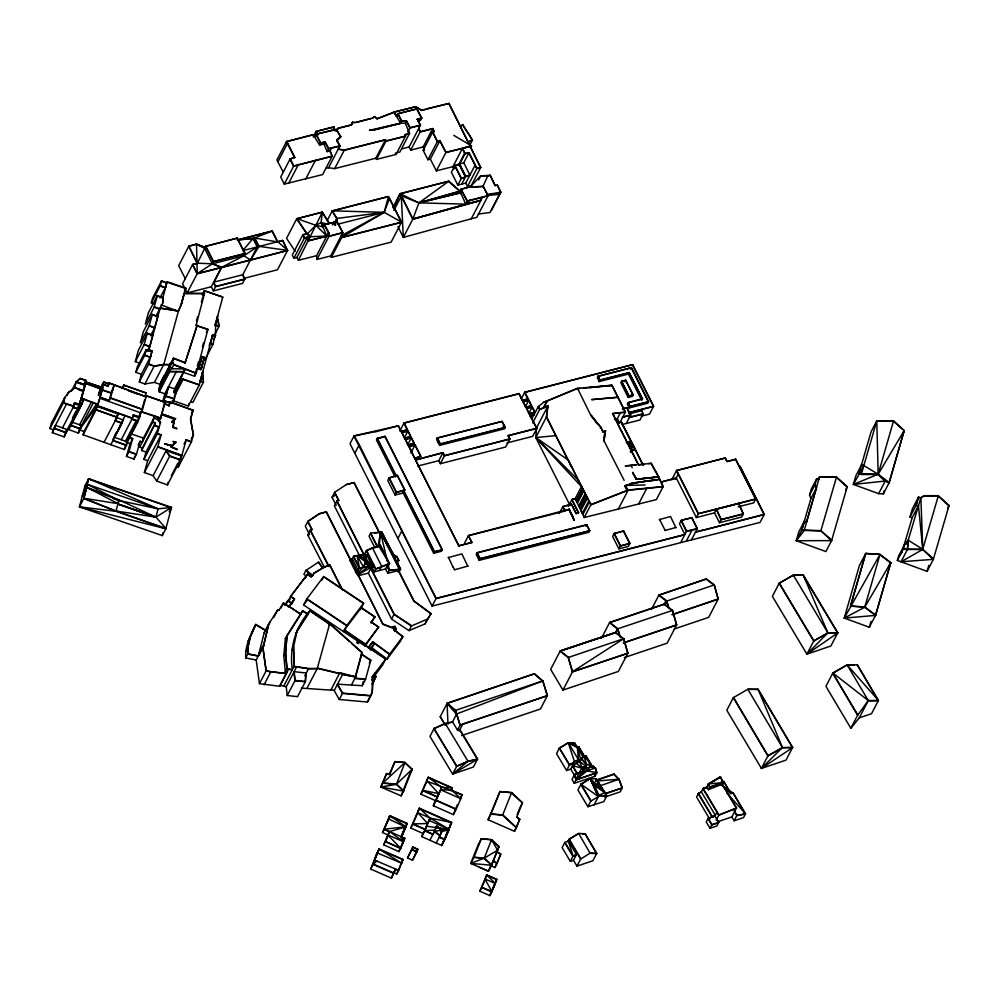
<?xml version="1.0" encoding="UTF-8"?>
<svg xmlns="http://www.w3.org/2000/svg" width="999" height="999" viewBox="0 0 999 999"><rect width="100%" height="100%" fill="white"/><g stroke="black" fill="none" stroke-linecap="round" stroke-linejoin="round"><path stroke-width="1.5" d="M245.717 657.966C244.967 645.953 250.462 634.815 255.781 624.4L265.734 630.319L264.223 632.717L258.928 653.658L259.503 654.008L258.329 655.856L247.877 653.796L245.717 657.966L256.181 659.989L259.465 683.653L279.633 686.276L288.636 669.168L292.32 669.667C289.186 648.176 295.479 626.885 309.927 610.614L328.571 623.189L329.283 624.899L328.833 622.702L328.434 623.451L309.79 610.889L297.065 630.694M247.877 653.796L247.902 647.652L250.237 637.087L255.781 624.4M244.88 278.134L277.497 269.767L287.587 250.374L282.617 240.409L257.205 246.94L243.893 255.694L212.325 263.798L197.39 263.199L192.67 264.41L182.567 283.841L187.175 292.944L197.253 273.576L196.491 244.131L188.861 246.091L178.684 265.647L185.302 278.709M372.215 692.22L372.964 675.786L372.252 677.147L372.202 679.994L374.313 680.469L374.85 677.834L372.252 677.147L373.876 675.262L376.086 676.385L374.288 679.844M337.387 684.452L342.457 693.406L370.666 695.903L372.352 691.945L372.727 678.995L372.065 680.269L374.175 680.744L374.85 677.834M305.544 675.474L305.432 681.555L297.577 696.653L287.225 695.516L295.092 680.406L294.131 671.678L306.293 673.026L305.294 681.83L294.942 680.681L293.993 671.952M595.004 776.223L596.878 772.614L595.504 768.006L574.55 774.525L571.965 779.47L574.25 783.291L595.004 776.223L595.129 773.576M336.626 223.002L336.925 218.431L332.242 210.826L388.436 196.528L401.548 222.128L391.121 242.133L331.368 257.355L330.669 255.956L342.869 232.517L336.788 221.154L333.928 221.903L332.392 224.862M604.445 434.041L603.846 441.083L605.519 430.794L603.059 432.018L600.799 427.522L590.871 415.434L577.522 388.361L543.693 402.235L538.286 406.718L539.672 409.503L547.789 406.206L546.416 417.07L571.828 467.495L546.553 416.808L547.927 405.931L539.81 409.228L532.717 422.877M907.242 549.837L903.333 548.951L904.757 544.293L898.638 556.031L897.364 560.427L927.084 571.353L933.478 559.065L922.776 549.263L908.253 540.234L907.429 549.475L922.639 549.525L933.341 559.34L949.05 505.519L938.348 495.704L924.05 495.654L920.728 497.989L918.343 497.415L915.996 505.457L918.306 506.018M570.142 505.581L535.764 437.525L536.613 427.672L547.927 405.931L543.406 407.779L547.464 400.711L543.693 402.235M285.302 671.927L283.828 655.856L285.339 638.686L287.113 635.264L285.602 652.447L287.063 668.543L285.302 671.927L286.875 672.527L286.226 673.613L266.059 671.003L262.762 647.34L264.073 645.217L263.499 644.879M904.607 544.567L908.253 540.234L907.379 549.562L903.483 548.676L897.364 560.427M379.22 545.829L380.544 532.142L395.092 556.718L394.642 557.954M295.167 251.248L286.551 238.336L296.803 218.631L322.39 212.15L321.029 222.852L323.214 226.611M605.519 430.794L603.983 440.821L624.15 480.382M378.159 545.929L380.544 532.142L393.094 554.882M297.202 630.419L293.519 647.165L293.956 666.545L308.491 668.793L317.145 668.718M263.836 644.38L268.656 624.2L277.809 609.665L278.858 610.277L277.672 609.927M258.928 653.658L263.986 644.118L268.793 623.925M163.049 408.616L161.801 413.761L175.562 418.681L171.778 422.352L173.863 422.889L174.213 422.202L172.315 421.328L171.778 422.352M335.876 222.29L336.788 218.706L332.105 211.101L388.436 196.528L384.215 212.337L341.795 237.325L331.368 257.355M336.014 222.028L336.925 218.431L384.215 212.337L401.548 222.128L341.795 237.325L341.159 235.789L384.215 212.337L389.51 198.252L400.736 221.066M119.031 499.925L155.944 517.132L165.984 528.508L162.288 535.601L79.445 506.855L84.94 485.801L88.636 478.696L171.491 507.417L165.834 528.771L79.445 506.855L83.916 498.251L86.776 487.325L119.031 499.925L117.882 503.933L154.345 516.895M79.445 506.855L115.959 511.288L118.019 503.658L86.776 487.325L82.293 495.941M196.453 321.104L197.59 316.758M201.386 302.272L202.522 297.927M206.468 329.058L196.066 325.437L204.52 293.369L184.291 293.356L183.953 293.993L185.951 288.187L167.208 281.768L166.533 283.054L161.451 281.094M169.206 511.813L171.491 507.417L158.117 508.841L155.807 517.407M162.288 535.601L163.062 532.592M49.95 428.571L63.424 402.684L64.823 397.402L51.498 423.002L49.95 428.571L53.172 429.732L66.683 403.771M82.255 403.658L79.52 404.408L74.675 402.784L73.639 406.431L63.287 402.959L64.685 397.677L68.569 392.432L74.913 387.525L83.479 390.659L79.833 402.822L80.807 399.675M155.07 327.023L158.192 315.534L157.567 316.745L152.198 314.648M203.284 295.017L204.458 290.634L222.752 297.078L215.472 324.151M202.185 356.568L198.589 368.831L200.849 369.63L204.445 357.38L202.185 356.568L199.138 367.757L201.398 368.569L204.296 357.654L202.048 356.843M213.274 339.847L215.472 335.627L212.725 334.727L210.152 343.519L212.899 344.405L205.07 359.453M215.534 333.117L219.168 326.124L215.147 324.787L217.77 315.759M85.864 489.073L88.636 478.696L158.117 508.841L118.756 500.474L117.807 504.07L155.944 517.132L171.491 507.417M135.327 361.638L138.312 350.412L147.29 333.167L152.71 335.264L149.725 346.466L144.318 344.368L135.327 361.638L139.46 363.087M151.336 302.872L152.61 298.077L161.601 280.819L166.671 282.779L165.372 287.612L160.302 285.652L151.336 302.872L153.921 303.771M150.749 356.268L141.371 374.288L135.814 372.34L137.25 366.958L146.241 349.687L151.711 351.773L152.173 350.899L149.088 349.8L148.514 350.886M147.29 333.167L144.181 344.643L149.588 346.74M152.335 314.373L143.357 331.643L140.372 342.857L149.338 325.624L154.708 327.709L157.705 316.471L152.335 314.373L149.201 325.886L154.57 327.984M162.775 302.984L162.7 297.702L157.318 295.604L154.183 307.118L159.565 309.215M146.091 349.962L144.668 355.332L150.137 357.43M135.814 372.34L144.805 355.07L146.241 349.687M173.214 359.315L160.152 384.403L154.433 382.405L144.917 383.966L139.311 382.005L141.371 374.288M159.74 308.816L154.321 306.855L145.342 324.101L148.327 312.874L157.318 295.604M158.042 315.809L160.19 307.992L178.446 311.026L181.381 304.295L184.291 293.356M167.208 281.768L163.074 296.978L163.149 302.26M151.711 351.773L150.287 357.155L144.805 355.07M152.173 350.899L148.551 364.26L154.146 366.246L163.649 364.71L170.379 364.772M181.231 304.57L184.153 293.631L204.37 293.644M158.679 389.96L169.143 369.842L170.255 369.855L159.628 390.284L158.679 389.96L160.152 384.403M176.448 371.478L164.835 393.781L159.216 391.808L159.628 390.284M197.078 325.449L184.952 363.274L185.277 362.649L173.526 358.142L172.402 362.1L173.751 364.797L196.129 373.389L207.954 329.295L196.066 325.437M162.737 401.66L164.835 393.781M168.294 387.125L165.846 396.328L174.338 398.951L175.961 393.144L173.701 392.445L174.675 388.773L183.641 371.566L169.842 371.416L159.216 391.808M163.087 401.648L165.996 396.066L168.444 386.863L174.675 388.773M181.893 374.925L180.919 378.596L199.251 385.065L210.614 342.632L209.103 345.529M173.701 392.445L185.377 368.931L171.678 368.781L169.992 366.745L169.006 370.117L170.117 370.13M183.579 372.377L194.63 376.273L196.578 368.968M197.352 366.046L198.526 361.675M202.41 347.065L203.571 342.694M172.19 400.362L188.336 406.031L188.961 403.683M200.849 369.63L204.445 357.38M108.129 385.851L108.729 383.716L103.871 381.955C101.374 382.992 95.042 407.242 100.499 388.324L85.677 383.229L84.615 385.264L77.422 382.742M161.601 280.819L160.165 285.926L165.235 287.887M181.131 304.77L184.091 293.731M210.464 342.907L212.725 334.727M328.833 622.702L362.187 652.559L355.532 677.085L342.557 674.525L339.66 672.951M803.109 525.299L810.888 498.651L809.552 495.142L811.25 489.248L816.795 478.621L818.893 479.095L804.158 530.619L796.278 540.734L825.886 551.585L831.742 540.334L821.003 530.644L801.835 530.057L796.278 540.734L831.605 540.609L847.239 486.713L836.513 477.035L819.492 476.998L817.981 479.92M301.311 688.111L330.894 690.134L331.081 689.435L334.215 690.559L339.273 699.5L367.47 702.035L370.804 695.629L342.595 693.131L337.537 684.178L362.225 685.701L363.399 681.343M362.225 685.701L365.696 679.02L354.945 678.209L361.463 653.958L370.791 660.177L365.559 679.283L354.807 678.471M78.796 389.847L83.154 391.271L85.002 384.528L76.274 381.68L74.438 388.424M170.255 369.855L169.693 371.69L183.504 371.828L185.377 368.931M79.97 402.547L85.677 383.229L100.287 388.723M99.126 399.65L97.49 405.644L132.492 418.144L121.254 439.722M115.896 418.494L115.31 420.616L122.09 423.039L110.814 444.705M100.325 396.653L99.538 398.151L140.734 412.862L139.585 417.045L133.391 414.835L132.343 418.419L97.353 405.919M140.584 413.136L139.448 417.307L133.254 415.097M160.976 435.114L157.28 433.791L160.539 422.24L157.929 418.731L160.027 419.48L160.714 418.144L154.895 416.071L143.431 438.111L142.382 441.933L140.135 441.296L138.137 445.142M74.675 402.784L73.277 407.117L78.084 408.828L66.434 431.206M117.87 414.198L116.983 417.407L96.054 409.927L97.078 406.443L118.007 413.936L117.12 417.132L104.033 442.282M133.391 414.835L132.068 418.956L138.262 421.153L125.175 446.291M159.428 426.236L145.979 452.072L141.671 450.537L155.432 422.952L152.772 421.99L139.685 447.102L142.358 448.064L155.432 422.952M160.027 419.48L162.075 413.261M161.114 434.84L147.652 460.701L143.956 459.378L157.417 433.516L161.114 434.84L157.705 446.928L181.806 455.581L186.251 439.772L191.521 441.67L178.084 467.495L178.846 464.747M177.422 449.375L171.066 447.053L171.603 445.479L175.911 442.17L173.214 441.508L175.762 442.432L171.154 446.89L177.285 449.65L171.291 446.615L175.911 442.17M163.599 400.661L169.693 403.022L170.28 401.91L193.119 410.152L190.622 418.893L193.419 434.815L191.383 441.945L186.101 440.047M291.895 650.287L293.656 646.89L294.093 666.271L308.641 668.518L317.282 668.443L329.458 624.562M52.36 432.679L55.457 425.362L67.27 429.607L64.186 436.913L52.36 432.679L53.172 429.732M64.186 436.913L64.997 433.966M86.051 381.918L81.419 398.514L98.014 404.645L102.822 387.712L86.051 381.918L84.503 384.89M65.984 430.419L68.731 429.62L78.384 433.079L78.983 430.931M112.924 440.646L126.398 445.467L127.447 441.933L113.973 437.112L113.062 440.372L126.536 445.204L124.288 449.525L83.117 434.777L84.016 431.543L98.152 404.383L81.556 398.239M102.835 385.439L103.871 381.955M124.288 449.525L124.875 447.377M126.498 456.406L129.058 451.498L136.513 454.22L133.978 459.09L126.498 456.406L130.045 443.656L132.68 438.573L129.008 437.062M133.978 459.09L134.765 456.256M141.671 450.537L142.358 448.064M143.956 459.378L145.979 452.072M166.034 450.849L169.655 456.193L180.407 460.015L181.568 456.043L166.171 450.586L169.805 455.919L180.557 459.74L167.445 484.915L156.706 481.068L153.109 475.686L144.368 472.552L147.652 460.701M145.23 396.69L145.879 395.454L165.11 402.31L160.577 418.419L141.271 411.825M174.213 422.202L172.827 426.973L176.698 428.733L172.615 427.372L173.863 422.889M167.445 484.915L168.132 482.43M193.282 435.089L190.484 419.168L192.969 410.414M84.828 384.253L85.839 380.619L80.057 378.596L75.849 382.505M84.615 385.264L85.989 380.357L80.195 378.321L75.986 382.23M123.027 387.787L123.864 385.015L146.079 392.957L145.03 396.728M55.307 425.636L54.47 428.608L66.296 432.867L67.133 429.882M132.68 438.573L128.921 451.76L136.376 454.495L140.135 441.296M102.185 388.399L103.384 384.403L108.229 386.151L103.234 384.677M108.092 386.426L109.178 382.842L146.129 396.803L142.42 409.602L110.39 398.126L114.098 385.327L111.064 392.782M164.073 404.845L163.361 407.33L164.111 405.894M170.28 401.91L169.143 405.631L164.298 403.883L165.11 402.31M816.658 478.883L818.755 479.358L819.492 476.998M801.835 530.057L804.37 521.266L806.63 521.803L804.232 521.54L801.697 530.332L820.853 530.919L831.605 540.609M816.795 478.621L814.959 484.752L816.433 487.987L806.48 522.077M904.083 430.806L889.073 482.842L885.214 481.056L853.383 484.415L855.881 475.761L861.475 465.022L863.885 465.596L878.171 474.238L889.222 482.567L883.341 493.868L878.658 493.668L853.383 484.415L863.885 465.596L861.313 474.25L858.84 473.963L871.078 431.818L876.797 420.841L893.568 420.841L904.22 430.544L889.222 482.567L885.364 480.781L878.171 474.238L858.978 473.688M861.338 465.284L863.748 465.871L876.797 420.841L878.171 474.238L853.383 484.415M844.267 618.081L859.402 565.559L865.771 553.346L880.007 554.42L890.796 562.599L875.636 615.159L869.33 627.26L844.267 618.081L880.007 554.42L864.709 607.255L844.267 618.081L875.499 615.421L890.658 562.874L881.068 555.606M865.771 553.346L850.611 605.894L864.847 606.98L875.636 615.159M883.341 493.868L884.19 490.896M869.33 627.26L871.016 621.428M796.278 540.734L798.825 531.918L804.37 521.266M920.866 497.727L918.443 505.744L912.187 517.757L910.014 516.958L912.337 508.928L918.481 497.14L920.866 497.727L922.776 549.263L907.567 549.2L901.023 561.775L922.639 549.525L938.348 495.704L923.9 495.916L920.728 497.989M910.014 516.958L916.145 505.182L918.481 497.14M927.084 571.353L928.808 565.409M902.859 549.35L912.187 517.757M908.116 540.509L918.443 505.744L916.145 505.182M440.609 790.097L441.533 787.324L428.184 777.185L420.891 794.193L435.402 800.599L439.398 792.919M461.925 794.904L451.498 790.284L452.31 787.849L428.184 777.185L426.885 781.168L462.075 794.63L460.801 798.688L451.635 790.009L440.746 789.834L438.786 793.618L422.889 790.346L420.891 794.193M197.215 325.174L185.14 362.924L173.389 358.416M389.448 831.817L384.116 829.445L389.847 815.671L405.994 826.81L389.585 831.555L387.837 834.902L382.517 832.517L389.71 815.946L406.955 823.688L401.398 837.075L404.67 838.523M407.093 823.426L405.856 827.085L388.761 819.043L389.847 815.671L407.093 823.426L405.157 827.147M419.155 808.453L417.682 812.936L419.305 808.179L451.598 822.464L441.795 845.504L421.715 836.6L426.735 826.235L449.3 829.432L441.795 845.504L444.705 838.261M420.567 809.078L451.461 822.739L444.805 839.722L439.235 837.262L442.682 829.407L449.3 829.432L430.045 818.044L417.819 812.674L412.799 824.163L425.025 829.532M412.812 846.977L411.863 849.687L416.845 851.947L417.794 849.237L412.812 846.977L407.542 857.966L412.55 860.201L416.983 851.672L412 849.412L407.542 857.966M429.071 820.816L430.045 818.044L451.598 822.464L449.8 825.923M422.977 833.453L410.776 828.046L419.305 808.179L430.045 818.044L424.712 830.856L432.917 834.477M374.625 860.139L379.058 848.988L402.972 859.402L398.514 870.616L395.379 869.255L393.893 873.438L373.114 864.372L377.172 852.622L370.679 869.055L391.446 878.158L395.517 868.993L374.625 860.139L379.058 848.988L401.66 863.236L402.834 859.677L378.921 849.25L377.61 853.059L401.66 863.236M495.167 883.778L496.765 879.307L486.763 874.912L479.807 891.17L489.81 895.566L491.87 891.608L485.164 879.382L486.763 874.912L495.317 883.503L491.72 891.882L481.705 887.499L485.302 879.108L495.317 883.503L489.81 895.566L496.765 879.307M373.114 864.372L374.762 859.864M387.837 834.902L383.766 844.829L398.938 851.648L403.546 841.745L389.585 831.555L404.807 838.261L400.562 848.513L385.402 841.67L389.585 831.555L384.265 829.17L382.517 832.517M160.052 308.266L178.446 311.026L163.786 364.435L154.433 382.405M577.172 773.288L572.564 765.646L579.77 761.4L585.601 766.158L583.603 771.528L574.4 774.799L575.961 780.007L596.74 772.889L595.367 768.268L592.744 765.996L595.367 768.268M469.717 200.349L468.044 203.559L412.887 219.018L418.906 202.859L448.863 181.206L460.015 191.109L465.709 204.146L480.919 200.287L412.887 219.018L403.321 237.4L397.939 226.511M403.396 842.02L401.398 837.075L404.62 828.571M389.048 774.887L394.905 761.613L405.02 762.487L412.2 769.23L403.571 791.121L380.781 787L382.904 782.929L396.528 784.103L403.721 790.846L401.099 795.878L380.781 787L386.563 773.601L390.085 773.9L386.426 773.875M386.563 773.601L382.754 783.204L396.391 784.377L403.571 791.121M389.935 774.175L394.905 761.613M380.781 787L396.391 784.377L405.02 762.487L382.904 782.929M401.099 795.878L402.797 791.545M403.933 788.673L409.578 774.262M394.018 208.828L399.912 193.906L448.863 181.206L400.062 193.631L392.769 207.642M391.446 878.158L393.618 872.639L396.74 874.013L398.651 870.354L395.517 868.993L394.205 871.515M396.74 874.013L402.972 859.402M519.58 819.567L516.82 817.007L522.514 802.672L511.6 792.607L499.962 791.533L488.086 819.729L514.51 831.318L516.458 827.559L502.772 814.934L491.146 813.848L488.086 819.729M491.558 839.697L484.253 858.141L491.745 864.947L488.486 871.215L470.754 863.423L478.084 844.967L481.343 838.698L491.558 839.697L499.05 846.515L491.595 865.221L470.754 863.423L474.026 857.142L484.253 858.141L497.577 850.224L491.558 839.697L481.193 838.973M499.962 791.533L490.996 814.123L502.622 815.196L516.321 827.821L519.73 819.292L516.82 817.007M481.343 838.698L473.888 857.417L484.115 858.416L491.595 865.221M494.917 867.544L500.786 854.083L496.84 851.635L493.206 860.813L497.152 863.261L494.917 867.544L490.671 865.683L488.486 871.215L479.508 867.269M500.786 854.083L497.002 863.536L493.069 861.088M517.232 814.535L519.455 808.903M514.51 831.318L519.73 819.292M433.341 805.756L436.213 800.236L456.268 809.09L453.384 814.622L433.341 805.756L435.402 800.599M453.384 814.622L457.417 804.557M441.233 829.207L436.713 825.936L434.378 831.668L440.022 835.751L442.357 830.019L434.515 831.393L429.92 840.234M445.804 835.539L447.54 831.218M412.55 860.201L417.794 849.237M403.159 832.017L404.657 828.358L400.849 837.587M398.938 851.648L402.522 842.919M400.924 837.412L402.647 833.228M367.47 702.035L372.352 691.945M441.795 845.504L451.461 822.739M489.81 895.566L496.628 879.582L486.613 875.186M338.162 128.396L351.386 125.05L352.485 122.515L354.832 122.69L372.627 118.007L374.675 116.571L377.123 118.656L394.031 112.45L400.674 123.177L405.369 123.327L406.568 121.029L401.798 121.004L397.914 113.624L416.945 108.866L421.765 117.994L420.554 120.305L417.582 121.079M351.386 125.05L352.635 122.253L354.982 122.415M181.381 304.295L178.309 311.301L161.026 304.895L161.663 305.12M430.045 818.044L425.162 829.257L412.937 823.9L410.776 828.046M383.766 844.829L388.299 835.114L403.546 841.745M450.861 790.634L452.31 787.849L441.533 787.324L437.4 796.765L422.889 790.346M351.611 560.164L353.609 556.318L366.908 555.269L365.409 558.691L365.921 560.476L371.678 566.758L368.369 573.126L357.954 575.786M384.116 829.445L388.611 819.317M401.398 837.075L405.994 826.81L384.265 829.17M482.842 186.713L487.937 175.574L490.147 175.2L495.117 185.652L490.147 175.2M163.786 376.186L160.464 383.229L173.526 358.142M282.617 240.409L287.45 250.649L197.115 273.851L192.532 264.685L197.253 263.474L205.769 246.179L237.325 238.099L245.08 253.421L243.893 255.694L221.828 267.27L214.123 282.068M329.345 223.376L322.39 212.15L298.389 260.314L296.94 257.455L307.542 237.088M192.67 264.41L197.253 273.576L287.587 250.374L277.697 241.621L272.315 231.031L237.35 239.985L252.972 238.561L257.205 246.94L242.57 275.175M415.646 459.852L442.882 452.822L444.418 455.831L509.727 439.16L508.179 435.552L536.913 428.221L529.994 415.721L534.477 414.423M66.983 395.467L68.569 392.432M71.279 391.296L76.274 381.68M68.419 392.694L74.913 387.525M84.403 383.391L85.989 380.357M62.475 427.884L73.789 406.156L63.424 402.684M84.391 386.775L85.027 385.527M83.154 391.271L83.791 390.047M81.556 397.49L81.98 396.665M72.452 417.994L76.036 411.101M77.273 408.741L79.52 404.408M75.337 415.422L78.846 408.703M80.17 406.156L83.841 399.088M71.304 424.175L82.53 402.609M68.731 429.62L82.293 403.509M79.57 424.8L91.483 401.935M93.431 402.659L79.283 429.845L84.016 431.543M101.136 388.723L103.384 384.403M78.384 433.079L80.644 428.746L70.991 425.287L71.891 422.04L81.543 425.512L80.494 429.021L70.854 425.549M102.822 387.712L85.902 382.192M102.46 388.998L101.948 389.985L111.126 393.181M96.653 403.858L79.283 429.845L98.014 404.645M109.178 382.842L108.579 383.978L103.734 382.23M83.117 434.777L96.191 409.652L117.12 417.132M160.065 297.814L165.921 286.563M110.727 393.968L112.75 390.06M108.679 401.423L110.539 397.852L142.57 409.328L139.161 415.884M168.506 282.605L171.528 283.454M155.794 316.458L163.287 301.985L163.224 296.703L162.562 297.964L157.18 295.879M197.253 263.474L188.724 246.366L196.491 244.131L205.282 247.29M122.04 388.499L123.864 385.015M150.537 335.739L155.207 326.76L148.938 350.062L152.035 351.161M152.56 335.539L153.197 334.328M147.228 351.273L150.212 345.542M118.431 413.124L116.184 417.432L122.964 419.855L121.953 423.314L115.172 420.891M184.378 291.209L185.951 288.187M139.311 382.005L148.689 363.986L154.283 365.971L163.786 364.435L170.517 364.498L170.829 363.324L169.768 363.511L170.692 363.599M158.117 508.841L87.15 484.24L85.714 489.348L84.94 485.801L87.013 484.515L88.486 478.971L171.353 507.692M114.66 435.801L116.746 431.793M120.105 425.349L125.212 415.547M113.549 438.636L122.552 421.341M113.399 439.185L122.415 421.878M144.917 383.966L154.283 365.971M197.253 273.576L212.325 263.798L213.524 261.501L245.08 253.421M146.079 392.957L123.714 385.289M144.643 399.662L141.408 411.551L154.895 416.071M146.129 396.803L109.041 383.117M125.462 441.221L136.276 420.454M202.26 294.842L204.458 290.634M138.611 417.907L140.172 414.922M138.237 419.28L139.798 416.296M130.32 434.84L139.76 416.433M126.935 441.745L137.75 420.966M202.972 296.328L204.52 293.369M323.963 144.006L327.098 151.623L328.683 148.589L325.1 141.821L323.963 144.006L319.568 145.117L313.187 134.715L286.563 141.458L276.923 159.99L283.179 172.015M187.175 292.944L211.288 286.75L221.378 267.382L212.325 263.798L204.633 248.364L196.491 244.131M159.49 386.913L172.552 361.825L173.901 364.523L196.279 373.114L194.63 376.273M237.175 238.374L244.942 253.684L213.386 261.763L205.619 246.453L237.325 238.099M277.972 161.651L287.625 143.119L286.563 141.458M171.678 368.781L173.901 364.523M211.288 286.75L213.386 290.871L215.684 286.451L244.817 278.983L242.807 274.725L213.674 282.18L215.684 286.451M287.625 143.119L294.78 157.367L290.185 158.853L280.731 177.023L284.29 184.116L322.615 174.588L332.267 156.069L330.12 150.861L327.098 151.623M163.824 401.848L145.742 395.729M160.539 422.24L160.152 422.964L157.555 419.455L158.616 417.395M331.693 147.852L329.982 151.136L332.118 156.344L293.606 166.221L290.047 159.128L294.78 157.367M222.752 297.078L204.308 290.909M174.55 392.707L181.88 378.609M206.293 332.467L207.954 329.295M284.29 184.116L293.756 165.959L332.267 156.069M117.882 503.933L155.944 517.132L116.096 511.026L83.916 498.251L118.019 503.658M174.251 396.428L183.267 379.096M171.928 403.584L174.488 398.676L165.996 396.066M313.187 134.715L286.426 141.733L294.643 157.642M288.836 182.967L298.476 164.435M215.147 324.787L215.609 323.876L215.472 335.627M313.162 136.913L316.059 131.344L333.991 126.973L334.802 130.769M314.448 137.275L316.096 134.128L336.451 129.395L340.771 136.638L336.588 141.421M244.817 278.983L242.52 283.404L213.386 290.871M144.368 472.552L157.854 446.653L181.955 455.319L179.008 460.976M198.589 368.831L199.288 367.482L201.536 368.294M172.615 427.372L172.964 426.71L176.835 428.459M319.568 145.117L320.729 142.882L325.1 141.821M171.603 445.479L164.723 443.943L171.466 445.754M203.022 371.178L202.385 372.39L203.072 379.508M317.345 131.256L331.73 127.373M200.649 380.082L200.025 381.281L203.346 382.355M305.794 178.846L315.434 160.327M188.336 406.031L199.4 384.79L181.056 378.321M340.771 136.638L336.663 140.197L339.797 146.116L328.534 148.851L324.962 142.095L320.592 143.157L315.946 134.403L332.267 130.195M334.39 129.77L333.991 126.973M153.109 475.686L166.583 449.787M203.484 382.08L200.162 381.019L202.522 372.115L203.484 382.08L192.869 402.472L190.684 401.71M272.165 231.293L277.56 241.895L254.907 238.062L237.35 239.985L272.315 231.031L252.972 238.561L242.745 250.649L257.205 246.94M332.118 130.457L336.451 129.395M336.8 131.006L338.299 128.134L351.536 124.788M191.571 413.124L193.119 410.152M156.706 481.068L169.805 455.919M184.003 444.08L186.251 439.772M325.774 168.444L328.546 167.745L339.947 145.842L336.813 139.922M351.124 125.15L352.635 122.253M171.291 475.799L177.834 463.224M191.184 439.123L193.419 434.815M328.546 167.745L334.69 168.606L344.355 150.037L385.514 139.635L386.064 140.946L376.461 159.39L375.861 158.192L385.514 139.635M307.242 233.953L296.803 218.631L315.821 225.287L326.81 236.001L310.102 236.763L307.242 233.953L315.821 225.287L321.178 222.577L326.81 236.001L308.641 240.609L307.355 237.462L310.264 236.438L307.43 233.604L302.859 234.69L292.27 255.007L293.893 258.229L296.94 257.455M293.893 258.229L304.533 237.799L310.264 236.438M307.43 233.604L307.105 234.216L296.666 218.906L322.39 212.15M372.627 118.007L374.675 116.571M369.68 130.007L372.977 130.12L400.674 123.177L369.543 130.282L372.902 130.27L400.524 123.451L401.798 121.004M374.538 116.833L377.123 118.656M336.788 221.154L342.719 232.792L328.958 236.401L328.521 232.73L324.225 224.688L331.019 222.902L335.564 224.95L331.156 222.627L324.363 224.413L323.064 226.898L315.821 225.287M327.36 220.205L332.242 210.826L384.215 212.337L338.012 224.151M330.669 255.956L316.958 259.44L316.571 255.682L328.659 232.455L324.363 224.413M334.665 222.777L336.925 218.431M316.958 259.44L329.096 236.126L328.659 232.455M421.765 117.994L417.32 119.106L420.492 125.1L409.103 146.978L410.689 150.137L420.267 131.743L432.729 128.534L434.203 131.481L432.579 132.23L437.325 141.683L439.835 140.859L445.879 152.572L462.387 148.489L464.947 153.834L468.906 152.897L476.81 168.619L480.581 167.732L449.075 103.434L421.491 110.24L415.996 106.643L394.318 111.913L376.985 118.918M396.466 116.384L397.914 113.624M396.541 116.246L394.168 112.175L415.996 106.643M420.354 125.375L409.952 127.972L406.418 121.304L401.66 121.279L397.764 113.898L416.945 108.866M338.174 149.251L344.218 150.312L385.377 139.897L385.926 141.221L405.482 136.276L405.032 134.578L409.54 133.441L405.369 123.327M376.461 159.39L396.029 154.445L405.619 136.001L405.032 134.578M407.842 132.03L410.089 127.71L420.492 125.1M415.859 106.918L421.491 110.24M409.54 133.441L399.887 151.998L395.367 153.134L396.029 154.445M419.717 124.176L417.32 119.106M426.498 108.978L449.075 103.434M410.689 150.137L423.114 146.99L432.729 128.534M430.332 159.116L436.376 170.841L446.016 152.298L439.972 140.584L430.332 159.116L427.934 159.728L423.176 150.287L432.717 131.968L434.203 131.481M393.893 210.377L401.448 195.879L400.062 193.631L418.906 202.859L465.709 204.146L467.37 200.961L488.161 195.579L483.154 186.276L469.143 187.063L461.026 189.161L459.977 191.558L460.864 193.019L459.977 191.558M427.934 159.728L437.462 141.408L439.972 140.584M460.402 126.161L462.949 124.863L472.465 140.047L469.742 145.255M468.019 142.095L472.315 140.322L468.656 133.891M436.376 170.841L452.934 166.646L462.525 148.214L471.503 145.817L470.342 146.816L480.719 167.457L471.278 185.602L467.47 186.563L465.721 183.092L475.212 164.872M457.842 185.09L461.388 178.284L465.409 177.01L458.966 164.173L454.945 165.447L451.398 172.278L457.842 185.09L465.721 183.092M458.616 164.847L464.797 152.984L462.525 148.214L446.016 152.298M459.253 164.748L465.084 153.559L469.043 152.622L476.948 168.344L467.47 186.563M461.713 184.103L465.771 176.311L459.615 164.048L463.761 162.787L469.043 152.622M460.452 193.806L461.963 190.896M483.154 186.276L488.012 195.854L467.232 201.236L460.889 189.423L469.143 187.063M478.571 179.92L480.731 175.762L487.937 175.574L480.594 176.036M467.307 203.746L468.968 200.549M358.042 570.654L356.318 570.978L326.411 511.85L319.48 513.623L307.879 521.341L305.307 526.273L309.503 534.577L307.779 535.014L324.45 567.42M443.032 452.547L438.798 460.676L440.322 463.698L444.555 455.556L443.032 452.547L415.509 460.127L458.841 545.904L398.439 425.786L354.121 435.814L350 443.731L432.092 606.106L760.089 522.402L764.285 514.335L739.834 465.996L764.135 514.61L695.416 532.242M248.064 641.258L250.237 637.087M245.729 651.823L247.902 647.652M399.912 193.906L401.311 196.154L403.321 237.4L471.303 218.769L482.617 197.015M307.779 535.014L310.339 530.094L312.075 529.645L307.879 521.341M312.075 529.645L307.742 521.615L319.48 513.623M488.161 195.579L476.81 217.37L471.303 218.769M355.144 452.634L359.253 444.742L354.121 435.814M336.213 505.457L332.08 497.277L334.665 492.307L346.353 484.565L354.17 482.567L379.882 533.416L380.544 532.142L394.792 557.692L381.818 532.017L370.641 533.104L369.043 536.188L374.975 547.927M319.343 513.898L326.411 511.85M264.223 632.717L269.405 622.964M491.446 210.327L500.874 192.208L497.277 185.04L500.736 192.482L498.763 192.57L499.575 194.193L490.034 212.512L478.271 214.048M265.372 630.906L270.317 621.528M273.714 617.519L277.809 609.665M280.707 608.304L283.479 602.971L300.886 614.098L285.339 638.686M334.665 492.307L338.798 500.511L336.988 500.974L334.403 505.919L359.69 555.968M346.353 484.565L354.17 482.567M338.798 500.511L334.515 492.582M256.181 659.989L262.924 647.04L266.196 670.729L259.465 683.653M258.828 655.069L264.073 645.217M684.765 534.74L435.976 598.638L353.983 436.088L375.724 431.518M285.751 604.857L288.062 600.424L291.683 603.384L289.398 606.443M287.987 601.523L290.684 596.353L307.592 574.038L311.276 576.86L307.442 574.313L290.534 596.628L294.368 599.175M299.45 613.511L287.937 605.606M403.196 492.944L395.117 495.017L387.774 480.482L389.173 477.797L397.452 475.349L404.807 489.847L403.196 492.944L433.666 553.259L441.496 551.261L442.32 549.687L385.102 436.338L377.297 438.324L376.436 439.972L395.167 477.035M291.496 603.733L292.919 601.011M291.82 604.083L294.518 598.913L290.684 596.353M305.519 578.009L307.592 574.038M395.866 475.686L377.147 438.586L380.769 437.599M322.789 567.944L318.494 562.1L322.64 568.206M380.631 437.862L385.102 436.338M342.52 589.984L329.907 564.997L324.887 566.708L314.048 573.126L312.625 575.861L305.881 570.516L318.494 562.1M365.622 644.205L360.152 640.509L358.304 643.481L356.968 642.594L357.979 641.258L303.621 604.982L306.855 598.763L346.803 625.424L343.556 631.643M313.911 573.389L324.887 566.708M375.587 431.793L398.439 425.786M264.023 684.827L270.754 671.902L286.363 673.351L279.633 686.276M300.736 614.36L302.635 610.714L308.154 614.023L295.442 633.816M321.753 580.319L323.738 576.51L363.673 603.159L360.302 609.64M329.907 564.997L329.096 566.558L310.339 530.094M399.85 431.031L404.071 422.914L519.068 393.569L522.302 400.512L519.068 393.569M283.828 655.856L285.602 652.447M401.173 431.743L407.442 429.595L404.071 422.914M402.11 432.342L404.57 438.461L410.789 436.326L408.017 430.831L402.11 432.342L401.498 431.118M307.754 614.797L309.927 610.614M415.547 459.453L414.835 458.042L420.741 456.531L414.947 445.092L409.041 446.59L408.166 444.855L413.998 443.369L411.251 437.949L405.432 439.435L404.745 438.111L410.651 436.6L407.867 431.106L401.973 432.617L401.348 431.393L407.442 429.595M404.47 437.649L408.017 430.831M405.569 439.173L407.979 445.217L414.135 443.094L411.401 437.674L405.569 439.173L404.895 437.837M407.854 444.493L411.401 437.674M280.145 685.464L283.853 685.951L294.093 666.271M409.19 446.328L414.647 458.416L420.879 456.268L415.097 444.817L409.19 446.328L408.304 444.592M349.9 560.451L350.612 559.09L352.335 558.778L358.191 570.392L356.468 570.704L355.756 572.052L349.9 560.451L350.836 560.202M351.498 558.928L350.699 560.476L326.273 512.125M287.225 695.516L286.251 686.812L296.491 667.145M397.315 475.611L404.67 490.122L396.378 492.569L389.023 478.071L397.452 475.349M372.652 567.107L368.256 566.795L359.328 568.194L353.471 556.58C361.276 553.084 367.507 562.549 372.802 566.833L368.406 566.52L359.478 567.919L356.818 573.014M410.864 452.947L415.097 444.817M356.88 555.781C366.121 551.073 366.233 563.199 372.802 566.833L366.908 555.269M395.117 495.017L396.528 492.307L404.807 489.847M388.136 564.035L385.577 568.943L387.774 573.301L389.385 570.204L387.187 565.859L388.374 565.734L389.485 563.586L380.194 545.192L366.496 550.524L364.985 553.434L366.408 556.243L367.919 553.334M355.981 573.189L357.355 570.541M363.349 555.194L365.796 555.194L365.409 558.691L364.335 558.716L363.499 554.92M415.497 459.552L414.972 457.767M304.895 675.699L308.641 668.518M380.194 545.192L389.348 563.861L375.649 569.168L366.358 550.799L372.402 547.777L381.643 566.183L379.395 570.529L374.275 571.828L372.265 567.857L373.788 564.934M391.745 552.222L381.818 532.017M378.696 545.916L389.485 563.586L375.799 568.906L374.275 571.828M353.609 556.318L359.478 567.919L357.018 555.506L365.372 561.713L368.406 566.52L357.392 574.775M307.093 688.036L317.47 668.106L339.61 673.388M437.275 437.924L436.538 439.335L439.597 445.379L504.483 428.821L505.219 427.385L502.16 421.366L437.275 437.924L440.347 443.918L439.597 445.379M438.236 442.707L438.911 441.421M397.914 538.449L401.998 530.619L359.253 444.742M394.942 556.992L396.878 556.543L398.763 560.289L397.265 563.186M396.878 556.543L396.453 557.355L395.192 555.494L396.603 557.092M387.038 566.121L389.248 570.479L400.424 569.393L380.544 532.142L387.35 561.426M330.894 690.134L339.797 672.689L355.669 676.81L351.473 684.889M356.968 642.594L357.842 640.908L359.178 641.808L358.304 643.481M371.029 623.064L375 616.82L361.351 607.617L344.468 629.894L358.703 639.86L344.33 630.157M334.215 690.559L342.707 674.25L355.669 676.81M378.534 627.247L371.153 621.902L378.671 626.985L365.397 645.504M397.902 571.89L399.288 569.243L380.544 532.142L400.562 569.118L399.225 571.678M359.29 642.182L364.772 645.841L366.158 643.493M362.187 652.559L361.313 654.233L369.493 659.677M339.273 699.5L342.595 693.131M368.681 647.477L372.739 641.77L389.647 654.095L387.088 659.015L371.953 647.851L374.5 642.944M392.108 627.809L382.954 624.363L356.693 571.815L355.756 572.052M387.774 573.301L398.601 570.541L414.073 601.148L431.068 613.536L425.012 623.925L409.003 630.631L391.571 619.055L394.143 614.123L370.929 568.194L372.265 567.857M369.33 663.011L370.791 660.177M393.007 626.947C394.33 630.057 391.383 625.461 394.98 626.448L396.153 628.783L394.792 631.393M392.869 627.222L394.98 626.448M402.722 636.788L393.643 629.657L396.153 628.783M502.01 421.64L505.082 427.659L440.209 444.193L437.137 438.186L502.16 421.366M433.666 553.259L434.503 551.685L442.32 549.687M437.05 552.397L437.787 550.998M503.184 426.248L503.846 424.987M372.939 677.047L375 673.089M430.931 613.798L414.073 601.148M372.14 684.64L374.313 680.469L372.252 677.147L376.086 676.385L374.7 678.096M364.772 645.841L365.309 645.129L385.814 658.816L382.455 665.272L374.363 675.948M521.303 398.838L524.762 392.207L632.679 364.647L653.621 406.206L649.525 414.098L641.221 416.208M522.952 401.71L528.846 400.075L531.48 405.856L525.749 407.217L522.952 401.71L528.696 400.349L531.48 405.856M393.781 629.382L402.872 636.513L400.287 641.458L387.088 659.015M522.302 400.512L528.234 398.863L524.762 392.207M409.003 630.631L411.563 625.699L394.143 614.123M525.337 406.793L528.846 400.075M525.749 407.217L531.63 405.594M508.179 435.552L509.865 438.886L505.619 447.028L440.322 463.698M448.276 557.604L461.863 553.896L467.857 566.321M528.409 412.5L526.535 408.241L532.28 406.88L534.964 412.2L529.083 413.823L534.964 412.2M528.783 413.598L532.28 406.88M464.498 543.256L468.556 535.476L569.33 509.228L574.113 520.342L569.193 509.49L564.735 510.651L562.774 506.755L571.678 504.208L576.186 513.736L578.521 512.812L571.977 499.4L575.237 498.551L584.24 517.494L656.38 499.6L663.199 486.501L658.466 477.023L636.326 479.308L632.554 472.627M432.092 606.106L436.113 598.376L684.902 534.477L679.47 523.726L681.218 520.379L691.77 517.682L697.302 528.608L691.408 539.922M453.071 567.245L448.414 557.33M425.012 623.925L427.572 619.005L411.426 625.973L393.993 614.397L370.791 568.468M454.37 569.842L467.994 566.046M458.841 545.904L471.865 542.582L468.556 535.476M536.913 428.221L532.667 436.363L506.968 442.932M663.061 486.775L628.109 490.272L590.821 504.857L581.443 486.613L535.764 437.525L546.553 416.808M477.072 552.684L476.186 554.37L479.195 560.327L588.911 532.242L589.747 530.619L586.738 524.687L477.072 552.684L480.082 558.628L479.195 560.327M547.327 400.974L577.522 388.361L611.925 385.264L625.436 412.013L619.567 423.289M556.081 435.614L535.764 437.525L578.271 480.207L581.443 486.613M583.416 388.161L611.925 385.264L625.299 412.287L612.574 413.611L638.461 464.96L644.143 464.335M642.544 398.876L628.171 402.56L627.36 404.12L629.283 407.917L647.777 403.196L648.588 401.623L631.43 367.607L598.089 376.148L597.302 377.672L599.25 381.543L628.446 374.088L629.258 372.54L642.544 398.876L628.034 402.834L629.944 406.63L648.451 401.898L631.293 367.882L597.951 376.411L599.912 380.294L629.12 372.802L642.407 399.15M599.25 381.543L600.049 380.02L629.258 372.54M394.755 761.887L405.02 762.487M571.977 467.232L578.271 480.207L568.119 459.602M410.202 773.064L412.2 769.23L396.528 784.103M434.078 728.458L429.97 736.363L452.622 774.113L473.401 767.02L477.572 759.015L459.865 729.607L457.505 730.132L452.547 721.865L445.304 723.513L434.078 728.458L456.78 766.133L452.622 774.113L477.435 759.29L459.727 729.882M445.329 725.224L440.222 716.645L447.215 703.184L534.515 673.751L542.819 680.893L547.427 695.566L540.434 709.003L461.575 735.589M621.653 381.243L620.841 382.817L628.209 397.452L632.342 396.403L633.166 394.817L625.786 380.194L621.653 381.243L629.033 395.866L628.209 397.452M477.435 759.29L467.819 761.475L456.63 766.408L433.941 728.733L445.304 723.513L467.957 761.213L452.622 774.113M528.084 399.138L524.612 392.482L632.679 364.647M630.619 369.155L631.43 367.607M370.679 869.055L373.264 864.098L377.098 860.888M388.149 835.389L400.711 848.251L385.552 841.408M600.387 428.321L600.936 427.247L591.008 415.159L596.977 423.539M624.962 381.768L625.786 380.194M617.732 397.402L591.595 399.637L617.869 397.127M462.549 724.45L460.015 725.311L455.532 710.351L542.819 680.893L547.29 695.828L460.152 725.037L457.505 730.132M559.253 513.511L562.912 506.493L571.678 504.208M612.574 413.611L625.436 412.013M452.385 722.177L456.655 713.96L542.819 680.893M569.33 509.228L564.472 511.163L468.406 535.751L471.865 542.582M568.306 506.443L571.977 499.4M578.409 479.932L581.593 486.338L575.087 498.826L571.828 499.675L578.521 512.812M616.895 419.493L620.541 412.5M576.036 500.686L582.529 488.211L581.593 486.338M576.336 500.736L582.692 488.536M576.71 501.461L583.066 489.248M577.16 502.347L583.516 490.134L577.185 502.397M617.12 419.068L618.893 422.589L621.353 421.728L643.431 465.522M626.273 423.476L630.731 414.91L626.972 407.592L628.833 412.55L653.621 406.206M577.447 502.909L583.803 490.684M459.14 731.006L462.699 724.175L547.427 695.566M574.25 520.079L572.002 514.522M621.353 421.728L618.893 422.589M403.034 841.658L404.807 838.261M629.283 407.917L630.094 406.368L648.588 401.623M578.846 505.669L585.214 493.431M579.395 506.743L585.764 494.505M628.833 412.55L629.183 411.888M580.257 508.441L586.638 496.191M630.506 412.112L629.657 413.736L641.683 410.714L643.219 413.773L639.997 419.967L622.202 424.513M630.244 413.598L631.093 411.963M580.719 509.34L587.1 497.077M621.54 431.58L612.724 413.349M587.487 497.839L580.956 510.377L582.317 513.324L588.923 500.636M582.966 514.323L589.51 501.76M624.338 437.087L621.678 431.318M584.24 517.494L590.958 504.595L628.246 489.997L663.199 486.501M641.545 410.989L642.557 409.041M412.937 823.9L427.647 823.563L429.22 820.541L449.3 829.432L440.447 832.042M421.715 836.6L424.85 830.581L435.552 830.082M631.88 447.864L629.358 441.608L631.88 447.864L629.532 448.401L631.955 447.714L629.22 441.883L626.336 442.682M585.901 526.298L586.738 524.687M629.382 446.94L624.475 436.813M436.713 825.936L436.226 826.885L442.532 829.669L436.363 826.61L433.054 834.202L424.85 830.581M632.617 453.334L629.52 446.678M631.043 451.511L635.364 449.038L631.081 450.274M635.289 449.388L621.203 422.003L642.607 464.448M436.226 843.031L440.159 835.489L434.515 831.393M459.84 798.913L462.075 794.63M618.156 509.39L628.246 489.997L626.036 488.548L624.949 486.426L625.449 485.464L645.104 484.977M626.036 488.548L625.449 485.464M638.461 464.96L632.767 453.059M662.499 485.589L659.827 479.37L632.092 483.129L655.082 480.219M447.989 724.2L447.077 703.458L534.515 673.751M636.326 479.308L658.641 476.698L651.336 463.324L638.598 464.685M648.551 463.611L651.336 463.324M614.223 533.404L612.624 536.475L618.881 548.851L628.346 546.441L629.944 543.381L623.688 530.993L614.223 533.404L620.479 545.791L618.881 548.851M623.538 531.268L629.795 543.643L620.342 546.066L614.085 533.678L623.688 530.993M638.511 504.183L646.778 488.299M633.316 473.951L636.363 479.233L658.503 476.973L655.794 471.79M658.641 476.698L659.69 479.632M568.169 657.529L623.676 638.698L627.909 653.121L618.381 671.428L562.974 690.084L550.649 669.367L560.252 650.911L615.621 632.342L623.676 638.698L627.772 653.383L572.402 671.952L568.169 657.529L560.114 651.173L615.471 632.617M671.728 479.82L676.61 470.417L725.399 457.967L727.01 461.688L735.739 459.228L755.781 498.888L753.721 502.847L738.149 506.818M562.974 690.084L572.552 671.678L623.676 638.698M499.825 791.807L511.6 792.607L502.622 815.196M675.511 479.37L678.358 473.876M659.39 519.592L670.529 516.508L675.911 527.722M484.253 858.141L470.754 863.423M601.473 638.186L609.677 622.414L664.298 604.033L672.539 610.414L676.673 624.812L667.12 643.169L624.313 657.579M497.04 850.361L499.05 846.515M497.577 850.224L496.703 851.91L499.338 853.533M520.017 807.492L522.514 802.672M664.922 530.531L676.048 527.447M491.271 864.535L493.931 859.427M479.807 891.17L481.855 887.237L491.87 891.608M615.309 632.929L617.594 628.558M559.477 747.989L556.518 753.683L566.595 770.516L570.754 769.105L574.525 761.875L568.294 742.769L559.477 747.989L569.58 764.809L566.595 770.516M580.544 759.902L578.284 759.839L569.43 765.072L559.34 748.263L568.294 742.769L574.662 742.969L583.204 757.292L580.694 759.627L578.421 759.565L569.58 764.809M691.77 517.682L697.165 528.871L686.5 531.406L681.081 520.654L686.438 518.793M574.662 742.969L568.144 743.044M680.769 542.42L686.638 531.131L697.302 528.608M735.589 459.503L755.631 499.15L698.276 513.823L676.473 470.691L725.399 457.967M584.328 756.48L578.721 747.202L576.81 746.678L578.871 746.927L584.465 756.206M676.111 478.196L661.775 481.868L676.261 477.922L696.34 517.544L698.413 513.561L738.611 503.558L743.381 513.823L741.708 517.032L719.48 522.689L714.51 512.862L716.483 509.078L755.781 498.888M578.721 747.202L568.294 742.769L578.421 759.565L576.448 763.348L582.042 768.169L583.741 771.253L576.098 779.732L574.25 783.291M686.251 541.246L692.282 529.645M651.41 609.502L658.953 595.017L706.38 578.945L714.273 584.914L718.256 598.95L708.653 617.382L674.2 628.983M589.772 767.232L591.146 764.585L586.051 756.018L583.903 755.943L579.77 761.4L582.042 768.169L578.758 773.288M583.204 757.292L583.903 755.943L591.146 764.585L586.513 764.422L581.356 758.341M663.898 604.82L666.146 600.486M702.534 530.369L764.285 514.335M585.913 756.293L583.766 756.218L581.218 758.616L586.376 764.685L591.008 764.859L586.051 756.018M578.571 773.376L576.098 779.732L596.878 772.614L586.937 770.916L576.098 779.732L574.55 774.525M572.564 765.646L582.042 768.169L585.601 766.158L586.937 770.916L585.464 766.433L582.317 767.619L583.603 771.528M584.727 767.844L586.513 764.422L583.903 755.943M623.364 643.006L676.535 625.087L672.539 610.414L617.869 628.771L615.759 632.842L623.538 638.973M719.48 522.689L721.153 519.48L743.381 513.823M738.785 503.221L743.231 514.085L721.003 519.755L716.345 509.353M595.741 780.893L596.578 779.295L595.416 778.671L590.122 778.621L580.956 784.153L577.922 790.009L587.887 806.705L603.846 801.585L606.83 795.878L596.578 779.295L604.595 792.669M595.941 781.106L596.74 779.57M587.887 806.705L590.958 800.798L580.956 784.153L598.401 796.615L590.122 778.621L604.732 792.394L594.13 785.314L598.401 796.615L590.821 801.073L580.819 784.427L590.122 778.621L598.876 795.716L606.68 796.153L595.416 778.671L604.732 792.394L599.013 795.441L594.093 804.894M567.769 841.795L569.143 839.16L578.646 833.466L585.089 833.753L596.728 853.371L592.869 860.776L576.96 866.108L573.488 860.276L577.322 852.934M668.781 608.591L666.708 601.298L658.816 595.292L706.38 578.945M600.411 785.689L618.968 779.22L622.29 787.786L620.167 791.882L604.595 797.14M595.591 780.594L614.123 774.1L618.968 779.22L622.152 788.061L605.169 793.818M568.269 840.821L573.089 855.993L564.872 842.307L562.125 847.577L570.304 861.35L573.089 855.993L576.498 854.52L568.269 840.821L564.735 842.582L572.951 856.268L576.348 854.782M672.115 614.772L718.119 599.225L714.273 584.914L666.857 601.023L664.859 604.845L672.389 610.689M596.728 853.371L590.284 853.071L580.644 859.04L568.993 839.435L578.646 833.466L590.147 853.346L596.59 853.633L585.089 833.753M576.96 866.108L580.781 858.765L569.143 839.16M809.552 495.142L815.097 484.478L816.583 487.712L810.888 498.651M779.307 583.066L772.389 596.366L806.905 654.145L830.868 646.028L837.799 632.742L803.246 575.012L793.331 575.137L779.307 583.066L813.86 640.784L806.905 654.145L837.649 633.004L803.895 576.598M819.355 477.272L836.513 477.035L820.853 530.919M837.649 633.004L827.734 633.141L813.723 641.058L779.17 583.329L793.331 575.137L827.871 632.866L806.905 654.145M845.666 489.735L847.239 486.713M716.608 819.405L718.581 822.739L711.775 824.899L708.029 818.543L715.371 815.359L701.348 791.857L698.413 793.418L696.553 797.002L709.777 819.205M876.647 421.116L893.568 420.841L878.171 474.238L904.22 430.544L902.646 433.566M701.048 792.432L703.121 788.448L706.817 786.975L708.428 789.672L722.364 784.103L736.55 807.916L731.867 816.945L717.744 821.702M706.156 788.236L708.391 783.94L720.416 776.835L723.176 782.554L721.765 785.264M757.904 689.372L747.826 689.273L733.341 697.677L767.894 755.968L782.292 747.814L792.507 747.639L757.904 689.372L747.826 689.273L782.442 747.539L761.413 768.418L726.797 710.239L733.478 697.402L768.031 755.694L761.413 768.418L786.001 760.139L792.644 747.377L758.041 689.11L782.442 747.539L792.644 747.377M708.428 789.672L709.852 786.95L723.176 782.554L708.391 783.94L709.852 786.95M720.504 777.597L720.404 776.822L708.254 784.215L709.702 787.212L723.039 782.829L720.641 777.322L708.391 783.94M730.818 793.743L723.763 781.418L729.22 791.071M714.972 816.121L708.166 818.268L706.256 821.965L710.014 828.283L716.895 825.961L718.718 822.464L714.972 816.121L717.132 811.962M878.658 493.668L885.364 480.781M710.014 828.283L711.925 824.625L718.718 822.464M716.208 820.179L718.918 814.972L736.55 807.916M731.867 816.945L734.14 820.766L736.962 815.321L745.529 813.81L733.191 793.081L722.277 785.776M880.007 554.42L865.621 553.621L850.461 606.168L864.709 607.255L875.499 615.421M888.598 566.82L890.796 562.599L864.847 606.98M906.081 544.418L908.253 540.234M847.152 664.922L868.293 700.561L857.629 715.247L832.729 673.276L847.152 664.922L857.292 664.81L878.433 700.449L871.515 713.736L859.29 717.844L850.848 728.271L825.923 686.35L832.866 673.001L847.152 664.922L878.433 700.449L868.293 700.561L832.866 673.001L857.766 714.972L850.848 728.271M857.292 664.81L878.283 700.724L868.156 700.836M947.527 508.454L949.05 505.519M859.29 717.844L868.293 700.561M543.406 407.779L547.464 400.711M278.721 610.551L283.479 602.971M263.986 644.118L263.936 645.491M302.635 610.714L286.975 635.539L285.464 652.722L286.925 668.818L292.183 669.942M427.422 619.28L431.068 613.536M284.49 605.294L288.062 600.424M402.872 636.513L389.498 654.37L372.602 642.045L368.231 647.802M586.937 770.916L589.922 766.957L595.504 768.006M288.286 601.51L290.16 599.038M288.411 607.055L294.518 598.913M311.276 576.86L314.048 573.126M323.738 576.51L306.718 599.038L346.653 625.686L363.673 603.159M303.621 604.982L307.38 600.024M371.016 622.177L375 616.82M358.853 639.585L357.704 641.183L359.028 642.082L360.152 640.509M378.671 626.985L365.484 644.467L360.015 640.784M368.369 647.527L372.739 641.77M370.242 649.038L373.863 644.18L372.165 642.881M370.204 650.149L371.953 647.851M372.814 676.061L385.814 658.816M372.177 682.966L373.738 680.893M51.498 423.002L54.733 418.993M335.876 131.056L338.299 128.134M898.638 556.031L902.01 552.222M357.068 574.225L366.109 563.174L371.678 566.758M470.079 187.088L480.731 175.762M336.663 140.197L340.622 136.913L336.301 129.67M172.315 421.328L175.562 418.681M761.413 768.418L792.507 747.639M332.08 497.277L334.677 495.554M357.53 575.074L371.541 567.032M579.108 773.9L583.741 771.253L582.454 767.357M813.86 640.784L827.871 632.866L837.799 632.742M768.031 755.694L782.442 747.539M582.042 768.169L585.601 766.158M632.242 482.867L624.949 486.426M630.456 451.673L635.364 449.038M630.319 451.935L635.214 449.313L630.943 450.549L635.164 449.425M701.211 792.12L698.276 793.693L712.287 817.194L715.222 815.621M576.81 746.678L568.294 742.769L577.397 747.652L578.871 746.927M456.78 766.133L467.957 761.213L477.572 759.015M460.539 125.886L462.949 124.863M468.156 141.833L472.465 140.047M603.059 432.018L605.369 431.068M706.68 787.249L702.984 788.723L718.781 815.234L736.413 808.191L722.227 784.377M576.336 513.461L578.658 512.537M324.75 566.982L329.757 565.272M672.265 614.51L718.256 598.95M585.614 768.406L592.744 765.996M595.729 780.319L614.123 774.1M605.307 793.543L622.29 787.786M664.16 604.295L609.54 622.689L617.732 629.045L619.68 635.826M623.513 642.744L676.673 624.812M734.14 820.766L743.568 817.582L745.529 813.81L726.797 792.956M627.909 653.121L572.552 671.678L568.306 657.267L560.252 650.911L615.896 632.567M570.304 861.35L573.488 860.276M372.265 548.051L380.057 545.466M458.828 164.448L454.807 165.722L461.238 178.546L465.272 177.273M465.771 176.311L469.917 175.037L463.761 162.787M469.767 175.312L465.634 176.586L459.478 164.323M629.645 448.189L632.105 447.452M412.887 219.018L401.448 195.879L418.906 202.859L460.015 191.109M461.001 192.745L418.906 202.859L460.114 191.284M626.485 442.407L629.358 441.608M480.781 200.549L412.749 219.293L401.311 196.154M462.387 148.489L471.366 146.091L470.479 146.553L448.926 103.709M622.589 408.753L626.972 407.592M622.439 409.028L626.835 407.854L630.594 415.184L622.377 417.382M622.514 417.107L630.731 414.91M336.651 221.428L333.791 222.178L335.414 225.225M329.096 236.126L342.869 232.517M695.554 531.967L702.672 530.094M696.34 517.544L714.51 512.862M393.643 629.657L396.016 629.045L394.83 626.71M518.931 393.831L403.933 423.189L407.305 429.87M531.655 418.993L538.424 406.443L539.81 409.228M440.347 443.918L505.219 427.385M629.033 395.866L633.166 394.817M508.041 435.826L536.775 428.496L533.329 421.69M444.555 455.556L509.865 438.886M417.644 466.071L438.798 460.676M628.696 412.812L653.483 406.481L632.529 364.91M727.147 461.426L735.739 459.228M458.991 545.641L472.003 542.307M379.395 570.529L385.577 568.943M480.082 558.628L589.747 530.619M620.479 545.791L629.944 543.381M404.895 134.853L409.403 133.716L408.329 131.094M386.064 140.946L405.619 136.001M401.66 148.863L409.103 146.978M334.69 168.606L375.861 158.192M423.176 150.287L424.6 149.925M326.673 236.276L308.504 240.884L307.205 237.737M401.398 222.39L341.658 237.6L341.021 236.064M298.389 260.314L316.571 255.682M614.422 419.518L617.257 418.793L619.03 422.315M421.341 110.514L425.112 109.565M629.532 417.22L643.219 413.773M629.395 417.495L643.081 414.048M356.306 122.315L371.016 118.644M417.182 119.38L421.615 118.269L416.795 109.128M277.56 241.895L282.467 240.672M328.683 148.589L339.947 145.842M418.906 202.859L460.989 192.695M522.452 400.237L528.234 398.863M476.948 168.344L480.719 167.457M526.398 408.516L532.142 407.155L534.827 412.475M529.994 415.721L534.328 414.697M445.167 723.788L452.41 722.14M707.567 787.449L703.121 788.448L718.918 814.972M717.931 785.114L722.364 784.103M462.525 148.214L471.266 146.266M686.288 519.068L690.297 518.231M350.462 559.365L352.185 559.04M331.593 127.635L333.841 127.235M721.228 781.867L723.763 781.418M487.799 175.836L489.997 175.462M495.267 185.389L497.277 185.04M487.087 194.53L500.874 192.208M659.827 479.37C648.164 480.644 636.038 482.192 625.299 485.739L628.109 490.272M374.75 532.966L381.68 532.292M398.763 560.289L396.228 560.539L400.562 569.118L389.385 570.204L388.024 564.348M396.079 560.801L398.626 560.564L396.74 556.818M589.46 387.674L592.432 387.387M595.416 387.1L611.788 385.539M631.018 465.409L636.313 464.935L625.299 465.909L631.018 465.409L632.23 467.732M597.477 780.968L618.968 779.22M577.385 388.636L580.407 388.399M901.023 561.775L933.341 559.34M469.006 187.325L483.017 186.551M440.134 829.869L449.3 829.432M487.112 194.73L499.575 194.193M486.975 194.992L499.438 194.455M364.335 558.716L365.372 561.713L363.474 567.007L357.018 555.506L365.921 560.476M793.194 575.412L803.246 575.012L827.871 632.866M847.015 665.184L854.245 665.109M861.175 474.513L878.021 474.513L885.214 481.056M582.367 833.915L584.939 834.028M606.83 795.878L599.013 795.441L594.13 785.314M365.659 555.469L366.77 555.544M295.092 680.406L305.432 681.555M287.587 250.374L259.128 246.391L252.972 238.561M338.311 148.976L344.355 150.037M258.192 656.131L247.74 654.07L247.752 647.926L250.1 637.362L255.644 624.662L265.597 630.594M328.634 224.288L321.178 222.577L323.364 226.336M317.32 668.381L339.473 673.651L339.797 672.689L342.707 674.25M266.196 670.729L270.754 671.902M139.997 441.57L142.245 442.207M212.225 335.676L214.985 336.576L212.762 344.68L210.002 343.793M212.587 334.99L215.334 335.889L215.285 332.842M77.585 382.43L84.853 384.802M171.391 283.728L185.814 288.461M214.997 325.05L219.031 326.398L217.42 318.319M80.732 399.812L83.067 400.587L82.118 403.933L79.383 404.682L74.538 403.059M85.527 383.504L100.35 388.599M131.331 433.953L143.431 438.111M164.872 443.668L171.378 445.916M113.037 498.489L117.32 499.975M99.912 397.44L109.091 400.636M116.096 511.026L165.984 528.508M165.834 528.771L115.959 511.288L83.779 498.526L86.626 487.599L118.893 500.199M132.992 415.609L139.186 417.807L138.124 421.428L131.918 419.23M128.371 390.759L138.087 394.243M161.663 414.036L175.424 418.956L172.165 421.603L174.076 422.465M74.251 403.596L79.046 405.307L77.947 409.103L73.139 407.392M283.853 685.951L286.251 686.812M196.341 244.405L203.671 247.04M163.736 400.399L169.88 402.597L168.893 406.106L169.293 405.357L164.435 403.608M161.363 414.61L175.112 419.555M126.286 442.307L130.045 443.656M54.62 428.346L66.434 432.592M170.142 402.172L191.621 409.927M157.555 419.455L153.834 418.119L152.622 422.265L155.295 423.214L154.608 425.674L158.916 427.222M154.758 425.399L159.053 426.948M212.325 263.798L221.828 267.27M74.763 387.799L83.342 390.934M383.092 624.088L393.556 628.034M147.153 333.441L151.211 335.015M287.063 668.543L288.636 669.168M128.871 437.337L132.542 438.848M373.264 864.098L394.043 873.163M439.373 837L444.942 839.447M429.458 778.084L452.172 788.124M437.262 797.04L422.752 790.621L427.023 780.893L438.786 793.618M412.662 847.252L417.657 849.512M173.214 441.508L175.649 442.657M373.726 675.536L375.949 676.66M87.15 484.24L117.383 499.775M453.758 135.365L471.503 145.817L470.616 146.279L469.917 144.892M283.341 603.246L287.799 605.881M302.497 610.988L306.918 613.636M243.893 255.694L250.524 259.902L259.128 246.391L254.907 238.062M323.589 576.785L362.3 602.609M365.159 645.404L385.676 659.09M361.213 607.892L374.862 617.095M535.764 437.525L567.969 459.877M436.575 826.21L439.96 828.658M389.71 815.946L392.083 817.669M706.243 579.22L714.123 585.189M658.953 595.017L666.857 601.023L668.93 608.316M604.732 792.394L592.981 783.403L598.401 796.615L590.509 779.27L604.732 792.394L590.859 779.832L598.401 796.615M312.812 575.486L306.031 570.242L303.908 574.313L306.169 576.061M609.677 622.414L617.869 628.771L620.367 637.449M724.188 788.011L730.956 793.481L733.191 793.081L745.391 814.085L736.825 815.596L734.552 811.775M287.924 600.699L291.546 603.646M372.802 566.833L365.247 560.489M534.378 674.025L542.669 681.168M447.215 703.184L455.532 710.351L460.152 725.037M455.394 710.614L447.077 703.458L456.518 714.235M448.726 181.481L459.865 191.383M349.4 641.508L328.683 622.976L329.32 624.837M351.698 643.556L362.05 652.822M836.363 477.31L847.09 486.975M893.431 421.116L901.947 428.871M491.421 839.972L498.913 846.79M938.198 495.979L948.913 505.794M511.463 792.881L522.377 802.946M597.789 782.829L600.549 785.414L602.222 789.722M404.87 762.761L412.05 769.505M613.973 774.375L618.831 779.495M417.819 812.674L427.647 823.563M626.385 487.887L628.246 489.997M578.421 759.565L577.397 747.652L584.39 756.43M157.792 418.993L160.389 422.502M368.406 566.52L365.372 561.713L366.533 561.688L366.708 563.161M462.812 125.137L468.506 134.166M322.252 212.425L329.208 223.651M388.299 196.791L389.373 198.526M572.415 765.908L577.035 773.563M570.754 769.105L574.587 775.499M733.84 810.077L736.962 815.321M698.413 793.418L712.424 816.92M440.222 716.645L445.217 725.024M708.166 818.268L711.925 824.625M316.059 131.344L317.969 134.603M315.921 131.618L317.819 134.865M394.318 111.913L396.69 115.984M575.237 744.48L576.673 746.952M632.692 472.352L636.5 478.958M302.859 234.69L304.533 237.799M461.026 189.161L467.37 200.961M333.928 221.903L335.564 224.95M316.096 134.128L320.729 142.882M406.568 121.029L410.089 127.71M651.198 463.598L655.644 472.052M582.529 488.211L590.958 504.595M310.202 530.369L328.259 565.471M389.173 477.797L396.528 492.307M205.769 246.179L213.524 261.501M725.262 458.229L726.423 460.539M676.61 470.417L698.413 513.561M628.171 402.56L630.094 406.368M598.089 376.148L600.049 380.02M659.527 519.318L665.059 530.257M523.101 401.436L525.886 406.943M526.535 408.241L529.233 413.561M530.144 415.447L531.793 418.731M569.068 509.752L571.74 515.034M398.301 426.061L400.599 430.606M384.965 436.613L442.17 549.962L434.353 551.947L403.896 491.595M377.297 438.324L396.016 475.412M404.046 491.321L434.503 551.685M354.033 482.829L379.046 532.317M398.464 570.816L413.923 601.41M370.641 533.104L377.897 547.452M370.504 533.379L377.098 546.428M366.496 550.524L375.799 568.906M336.988 500.974L365.072 556.593M336.85 501.236L364.223 555.469M368.369 573.126L391.571 619.055M350.612 559.09L356.468 570.704M356.556 572.09L382.954 624.363M330.469 566.658L341.683 588.873M628.446 374.088L641.733 400.449M681.218 520.379L686.638 531.131M454.945 165.447L461.388 178.284M452.934 166.646L454.108 168.968M434.066 131.743L432.579 128.809L420.117 132.018L418.706 128.521M432.717 131.968L437.462 141.408M423.114 146.99L424.1 148.951M572.202 505.806L575.524 512.412M562.912 506.493L564.872 510.377M290.185 158.853L293.756 165.959M453.209 566.97L454.52 569.567M401.998 530.619L436.113 598.376M600.936 427.247L603.196 431.743M188.861 246.091L197.39 263.199M242.657 274.987L244.68 279.258L215.547 286.725L213.524 282.455M716.483 509.078L721.153 519.48M418.843 128.247L420.267 131.743M577.397 747.652L580.694 759.627M217.282 316.695L219.168 326.124M918.443 505.744L922.776 549.263M102.098 389.71L100.05 397.165L109.228 400.362L111.264 392.907L102.098 389.71M440.746 789.834L436.076 800.511L456.118 809.365L460.801 798.688L440.746 789.834M625.649 380.457L621.515 381.518L628.895 396.141L633.016 395.08L625.649 380.457M586.6 524.962L476.923 552.959L479.932 558.891L589.61 530.894L586.6 524.962M307.28 233.866L302.709 234.952L304.395 238.074L310.127 236.713L307.28 233.866"/></g></svg>
